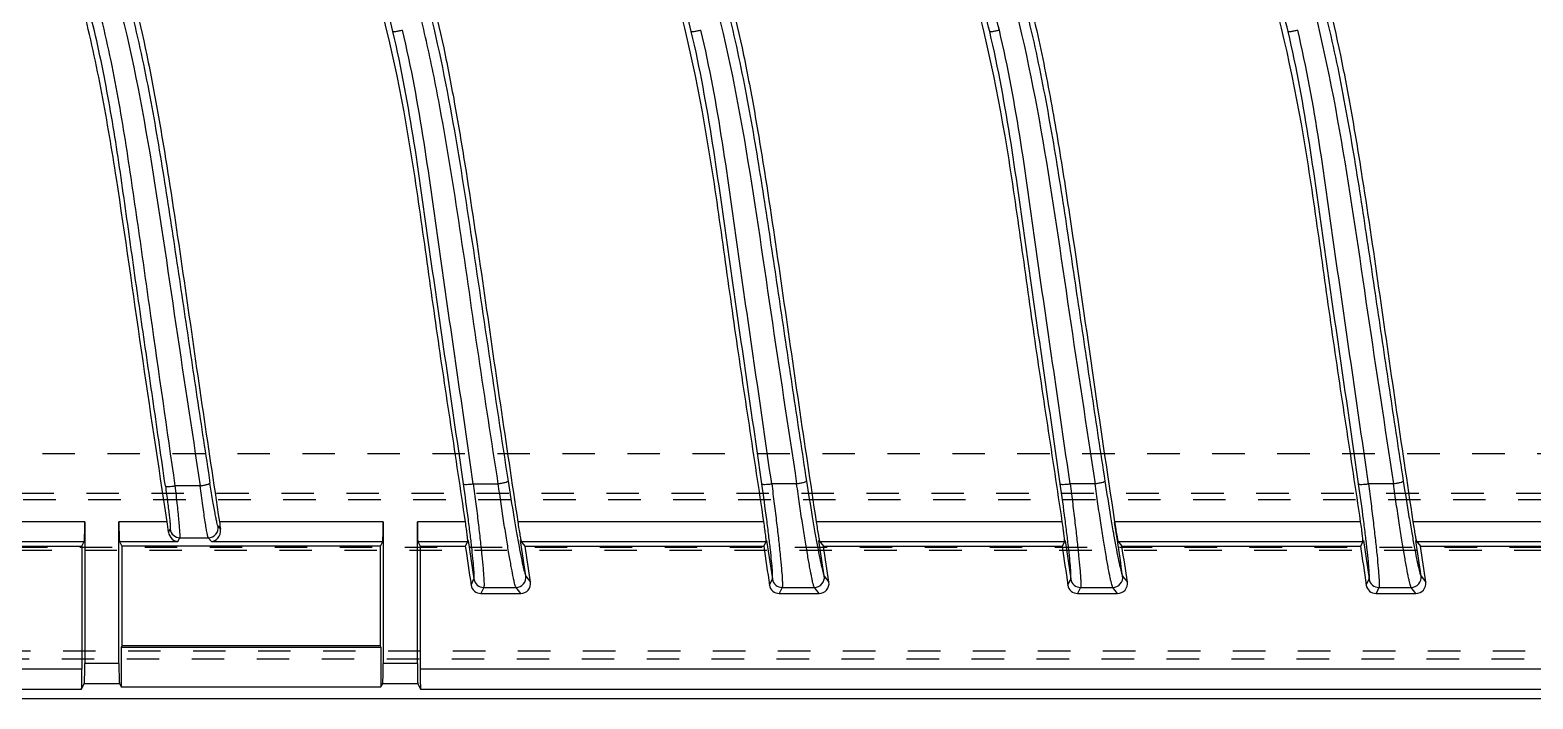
# Model space of a CAD drawing. Header units: millimetres. Extents: x -946 to 3963, y -10008 to 1396.
# Drawn here: x -82.2 to -6.6, y -13.9 to 19.7 of the extents above; entities that cross this region are included whole.
import ezdxf

# ---------------------------------------------------------------- set-up
doc = ezdxf.new("R2010")
doc.units = ezdxf.units.MM
doc.header["$LTSCALE"] = 16.335
doc.linetypes.add('HIDDEN', pattern=[0.2, 0.1, -0.1])
doc.layers.get('0').update_dxf_attribs({"linetype": 'CONTINUOUS'})
doc.layers.add('DEFAULT_2', color=8, linetype='HIDDEN')

msp = doc.modelspace()

# ---------------------------------------------------------------- linework, layer by layer
at = {"color": 7, "linetype": 'Continuous'}
for p, q in [((-73.6, -3.218), (-74.855, -3.218)), ((-59.87, -3.115), (-58.616, -3.115)), ((-43.616, -3.115), (-44.87, -3.115)), ((-28.616, -3.115), (-29.87, -3.115)), ((-13.616, -3.115), (-14.87, -3.115)), ((-79.4, -5.018), (-84.407, -5.018)), ((-79.4, -5.018), (-79.4, -12.148)), ((-77.683, -12.148), (-77.683, -5.018)), ((-75.264, -5.018), (-77.683, -5.018)), ((-72.698, -5.25), (-72.575, -5.398)), ((-64.4, -5.018), (-72.635, -5.018)), ((-64.4, -5.018), (-64.4, -12.148)), ((-62.683, -12.148), (-62.683, -5.018)), ((-60.264, -5.018), (-62.683, -5.018)), ((-45.264, -5.018), (-57.635, -5.018)), ((-30.264, -5.018), (-42.635, -5.018)), ((-15.264, -5.018), (-27.635, -5.018)), ((-27.493, -5.967), (-27.63, -5.056)), ((-0.264, -5.018), (-12.635, -5.018)), ((-84.407, -6.017), (-79.425, -6.017)), ((-79.541, -6.25), (-79.425, -6.017)), ((-77.658, -6.017), (-77.541, -6.25)), ((-77.658, -6.017), (-74.719, -6.017)), ((-75.191, -5.549), (-75.11, -5.396)), ((-74.719, -6.017), (-74.616, -5.822)), ((-74.616, -5.822), (-73.192, -5.822)), ((-73.031, -6.017), (-73.192, -5.822)), ((-73.031, -6.017), (-64.425, -6.017)), ((-64.541, -6.25), (-64.425, -6.017)), ((-62.658, -6.017), (-62.541, -6.25)), ((-62.658, -6.017), (-60.149, -6.017)), ((-60.123, -5.967), (-60.272, -6.25)), ((-60.123, -5.967), (-59.837, -7.895)), ((-57.26, -6.25), (-57.493, -5.967)), ((-57.452, -6.017), (-45.149, -6.017)), ((-45.123, -5.967), (-45.272, -6.25)), ((-45.123, -5.967), (-44.837, -7.895)), ((-42.493, -5.967), (-42.26, -6.25)), ((-42.452, -6.017), (-30.149, -6.017)), ((-30.123, -5.967), (-30.272, -6.25)), ((-30.123, -5.967), (-29.837, -7.895)), ((-27.452, -6.017), (-27.26, -6.25)), ((-27.452, -6.017), (-15.149, -6.017)), ((-15.123, -5.967), (-15.272, -6.25)), ((-15.123, -5.967), (-14.837, -7.895)), ((-12.493, -5.967), (-12.26, -6.25)), ((-12.452, -6.017), (-0.149, -6.017)), ((-84.384, -6.25), (-79.541, -6.25)), ((-79.541, -6.25), (-79.541, -12.431)), ((-77.541, -6.25), (-77.541, -11.254)), ((-64.541, -6.25), (-77.541, -6.25)), ((-64.541, -11.254), (-64.541, -6.25)), ((-62.541, -6.25), (-62.541, -12.431)), ((-62.541, -6.25), (-60.272, -6.25)), ((-57.26, -6.25), (-45.272, -6.25)), ((-42.26, -6.25), (-30.272, -6.25)), ((-27.26, -6.25), (-15.272, -6.25)), ((-12.26, -6.25), (-0.272, -6.25)), ((-59.983, -8.199), (-59.837, -7.895)), ((-57.227, -7.748), (-56.991, -8.052)), ((-44.983, -8.199), (-44.837, -7.895)), ((-42.227, -7.748), (-41.991, -8.052)), ((-29.983, -8.199), (-29.837, -7.895)), ((-27.227, -7.748), (-26.991, -8.052)), ((-14.983, -8.199), (-14.837, -7.895)), ((-12.227, -7.748), (-11.991, -8.052)), ((-59.343, -8.322), (-59.489, -8.625)), ((-59.489, -8.625), (-57.485, -8.625)), ((-59.343, -8.322), (-57.721, -8.322)), ((-57.485, -8.625), (-57.721, -8.322)), ((-44.343, -8.322), (-44.489, -8.625)), ((-44.489, -8.625), (-42.485, -8.625)), ((-44.343, -8.322), (-42.721, -8.322)), ((-42.485, -8.625), (-42.721, -8.322)), ((-29.343, -8.322), (-29.489, -8.625)), ((-29.489, -8.625), (-27.485, -8.625)), ((-29.343, -8.322), (-27.721, -8.322)), ((-27.485, -8.625), (-27.721, -8.322)), ((-14.343, -8.322), (-14.489, -8.625)), ((-14.489, -8.625), (-12.485, -8.625)), ((-14.343, -8.322), (-12.721, -8.322)), ((-12.485, -8.625), (-12.721, -8.322)), ((-77.541, -11.254), (-77.573, -11.317)), ((-77.573, -11.317), (-77.573, -13.317)), ((-77.573, -11.317), (-64.51, -11.317)), ((-64.541, -11.254), (-77.541, -11.254)), ((-64.51, -11.317), (-64.541, -11.254)), ((-64.51, -11.317), (-64.51, -13.317)), ((-79.541, -12.431), (-83.198, -12.431)), ((-77.683, -12.148), (-79.4, -12.148)), ((-62.683, -12.148), (-64.4, -12.148)), ((113.459, -12.431), (-62.541, -12.431)), ((-83.198, -13.429), (-79.566, -13.429)), ((-79.566, -13.429), (-79.425, -13.146)), ((-79.425, -13.146), (-77.658, -13.146)), ((-77.658, -13.146), (-77.573, -13.317)), ((-77.573, -13.317), (-64.51, -13.317)), ((-64.51, -13.317), (-64.425, -13.146)), ((-64.425, -13.146), (-62.658, -13.146)), ((-62.658, -13.146), (-62.517, -13.429)), ((-62.517, -13.429), (113.434, -13.429)), ((139.64, -13.919), (-83.119, -13.919))]:
    msp.add_line(p, q, dxfattribs=at)
for centre, radius, start, end in [((-99.217, -8.599), 24.219, 7.23378, 8.50071), ((-73.193, -5.321), 0.501, 270.13652, 8.13086), ((-44.89, -0.868), 28.053, 188.50818, 189.29203), ((-74.615, -5.321), 0.501, 188.56488, 269.92212), ((-59.489, -8.126), 0.499, 188.38459, 270.00035), ((-59.342, -7.82), 0.501, 188.5979, 269.92974), ((-57.723, -7.82), 0.501, 270.13867, 8.11568), ((-44.489, -8.126), 0.499, 188.38425, 270.00003), ((-44.342, -7.82), 0.501, 188.5979, 269.92974), ((-42.723, -7.82), 0.501, 270.13867, 8.11568), ((-29.489, -8.126), 0.499, 188.38469, 270.00049), ((-29.342, -7.82), 0.501, 188.59791, 269.92975), ((-27.723, -7.82), 0.501, 270.13866, 8.11564), ((-14.489, -8.126), 0.499, 188.39382, 270.0061), ((-14.342, -7.82), 0.501, 188.5979, 269.92974), ((-12.723, -7.82), 0.501, 270.13867, 8.11568)]:
    msp.add_arc(centre, radius, start, end, dxfattribs=at)
for centre, major_axis, ratio, start_param, end_param in [((-79.426, -5.018), (0, 1), 0.026186, -3.089233, -1.570796), ((-77.657, -5.018), (0, 1), 0.026186, 1.570796, 3.089233), ((-64.426, -5.018), (0, 1), 0.026186, -3.089233, -1.570796), ((-62.657, -5.018), (0, 1), 0.026186, 1.570796, 3.089233), ((5125.829, 765.667), (4124.678, 3238.736), 0.999193, 2.623347, 2.623723), ((-1696.296, -250.811), (1641.435, -228.537), 0.999338, 0.285537, 0.286637), ((5140.829, 765.667), (4124.678, 3238.736), 0.999193, 2.623347, 2.623723), ((-1681.296, -250.811), (1641.435, -228.537), 0.999338, 0.285537, 0.286637), ((5155.829, 765.667), (4124.678, 3238.736), 0.999193, 2.623347, 2.623723), ((-1666.296, -250.811), (1641.435, -228.537), 0.999338, 0.285537, 0.286637), ((5170.829, 765.667), (4124.678, 3238.736), 0.999193, 2.623347, 2.623723), ((-1651.296, -250.811), (1641.435, -228.537), 0.999338, 0.285537, 0.286637), ((-79.568, -12.431), (0, 1), 0.026186, -3.089233, -1.570796), ((-79.426, -12.148), (0, 1), 0.026186, -3.089233, -1.570796), ((-77.657, -12.148), (0, 1), 0.026186, 1.570796, 3.089233), ((-64.426, -12.148), (0, 1), 0.026186, -3.089233, -1.570796), ((-62.657, -12.148), (0, 1), 0.026186, 1.570796, 3.089233), ((-62.515, -12.431), (0, 1), 0.026186, -4.712389, -3.193953)]:
    msp.add_ellipse(centre, major_axis=major_axis, ratio=ratio, start_param=start_param, end_param=end_param, dxfattribs=at)
for points, knots in [([(-93.338, 86.581), (-93.338, 82.63), (-93.104, 76.699), (-92.325, 68.834), (-91.641, 63.94), (-90.984, 60.043), (-90.438, 57.129), (-89.824, 54.23), (-89.142, 51.345), (-88.529, 48.952), (-88.047, 47.036), (-87.682, 45.599), (-87.282, 44.171), (-86.816, 42.763), (-86.272, 41.383), (-85.455, 39.582), (-84.253, 37.42), (-82.708, 34.891), (-81.215, 32.329), (-79.856, 29.692), (-78.69, 26.964), (-77.405, 23.224), (-76.446, 19.382), (-75.715, 15.499), (-75.069, 11.6), (-74.356, 6.712), (-73.516, 0.844), (-72.927, -3.064), (-72.635, -5.018)], [0, 0, 0, 0, 0.124968, 0.187465, 0.249961, 0.281211, 0.31246, 0.343711, 0.374959, 0.406206, 0.421837, 0.43747, 0.453094, 0.468719, 0.484358, 0.499999, 0.531246, 0.562507, 0.593754, 0.625011, 0.656262, 0.68752, 0.750005, 0.781257, 0.812506, 0.875004, 0.937502, 1, 1, 1, 1]), ([(-78.338, 86.581), (-78.338, 82.63), (-78.104, 76.699), (-77.325, 68.834), (-76.641, 63.94), (-75.984, 60.043), (-75.438, 57.129), (-74.824, 54.23), (-74.142, 51.345), (-73.529, 48.952), (-73.047, 47.036), (-72.682, 45.599), (-72.282, 44.171), (-71.816, 42.763), (-71.272, 41.383), (-70.455, 39.582), (-69.253, 37.42), (-67.708, 34.891), (-66.215, 32.329), (-64.856, 29.692), (-63.69, 26.964), (-62.405, 23.224), (-61.446, 19.382), (-60.715, 15.499), (-60.069, 11.6), (-59.356, 6.712), (-58.516, 0.844), (-57.927, -3.064), (-57.635, -5.018)], [0, 0, 0, 0, 0.124968, 0.187465, 0.249961, 0.281211, 0.31246, 0.343711, 0.374959, 0.406206, 0.421837, 0.43747, 0.453094, 0.468719, 0.484358, 0.499999, 0.531246, 0.562507, 0.593754, 0.625011, 0.656262, 0.68752, 0.750005, 0.781257, 0.812506, 0.875004, 0.937502, 1, 1, 1, 1]), ([(-63.338, 86.581), (-63.338, 82.63), (-63.104, 76.699), (-62.325, 68.834), (-61.641, 63.94), (-60.984, 60.043), (-60.438, 57.129), (-59.824, 54.23), (-59.142, 51.345), (-58.529, 48.952), (-58.047, 47.036), (-57.682, 45.599), (-57.282, 44.171), (-56.816, 42.763), (-56.272, 41.383), (-55.455, 39.582), (-54.253, 37.42), (-52.708, 34.891), (-51.215, 32.329), (-49.856, 29.692), (-48.69, 26.964), (-47.405, 23.224), (-46.446, 19.382), (-45.715, 15.499), (-45.069, 11.6), (-44.356, 6.712), (-43.516, 0.844), (-42.927, -3.064), (-42.635, -5.018)], [0, 0, 0, 0, 0.124968, 0.187465, 0.249961, 0.281211, 0.31246, 0.343711, 0.374959, 0.406206, 0.421837, 0.43747, 0.453094, 0.468719, 0.484358, 0.499999, 0.531246, 0.562507, 0.593754, 0.625011, 0.656262, 0.68752, 0.750005, 0.781257, 0.812506, 0.875004, 0.937502, 1, 1, 1, 1]), ([(-33.338, 86.581), (-33.338, 82.63), (-33.104, 76.699), (-32.325, 68.834), (-31.641, 63.94), (-30.984, 60.043), (-30.438, 57.129), (-29.824, 54.23), (-29.142, 51.345), (-28.529, 48.952), (-28.047, 47.036), (-27.682, 45.599), (-27.282, 44.171), (-26.816, 42.763), (-26.272, 41.383), (-25.455, 39.582), (-24.253, 37.42), (-22.708, 34.891), (-21.215, 32.329), (-19.856, 29.692), (-18.69, 26.964), (-17.405, 23.224), (-16.446, 19.382), (-15.715, 15.499), (-15.069, 11.6), (-14.356, 6.712), (-13.516, 0.844), (-12.927, -3.064), (-12.635, -5.018)], [0, 0, 0, 0, 0.124968, 0.187465, 0.249961, 0.281211, 0.31246, 0.343711, 0.374959, 0.406206, 0.421837, 0.43747, 0.453094, 0.468719, 0.484358, 0.499999, 0.531246, 0.562507, 0.593754, 0.625011, 0.656262, 0.68752, 0.750005, 0.781257, 0.812506, 0.875004, 0.937502, 1, 1, 1, 1]), ([(-18.338, 86.581), (-18.338, 82.63), (-18.104, 76.699), (-17.325, 68.834), (-16.641, 63.94), (-15.984, 60.043), (-15.438, 57.129), (-14.824, 54.23), (-14.142, 51.345), (-13.529, 48.952), (-13.047, 47.036), (-12.682, 45.599), (-12.282, 44.171), (-11.816, 42.763), (-11.272, 41.383), (-10.455, 39.582), (-9.253, 37.42), (-7.708, 34.891), (-6.215, 32.329), (-4.856, 29.692), (-3.69, 26.964), (-2.405, 23.224), (-1.446, 19.382), (-0.715, 15.499), (-0.069, 11.6), (0.644, 6.712), (1.484, 0.844), (2.073, -3.064), (2.365, -5.018)], [0, 0, 0, 0, 0.124968, 0.187465, 0.249961, 0.281211, 0.31246, 0.343711, 0.374959, 0.406206, 0.421837, 0.43747, 0.453094, 0.468719, 0.484358, 0.499999, 0.531246, 0.562507, 0.593754, 0.625011, 0.656262, 0.68752, 0.750005, 0.781257, 0.812506, 0.875004, 0.937502, 1, 1, 1, 1]), ([(-44.636, 53.454), (-44.492, 52.83), (-44.19, 51.586), (-43.719, 49.725), (-43.258, 47.86), (-42.806, 45.993), (-42.298, 44.14), (-41.667, 42.325), (-40.907, 40.558), (-39.758, 38.267), (-38.103, 35.524), (-36.133, 32.228), (-34.409, 28.789), (-33.04, 25.195), (-31.959, 21.506), (-31.121, 17.756), (-30.449, 13.974), (-29.666, 8.914), (-28.772, 2.577), (-28.014, -2.487), (-27.635, -5.018)], [0, 0, 0, 0, 0.031238, 0.06248, 0.093745, 0.125021, 0.156259, 0.18749, 0.218771, 0.250064, 0.31255, 0.375066, 0.437545, 0.50006, 0.562563, 0.625055, 0.687551, 0.75004, 0.87502, 1, 1, 1, 1]), ([(-58.616, -3.115), (-58.949, -0.981), (-59.616, 3.292), (-60.522, 9.717), (-61.376, 15.064), (-62.247, 19.31), (-63.041, 22.466), (-64.029, 25.57), (-65.255, 28.59), (-66.721, 31.503), (-68.353, 34.325), (-69.756, 36.651), (-70.828, 38.542), (-71.585, 39.987), (-72.261, 41.472), (-73.032, 43.506), (-73.468, 45.082), (-73.696, 46.145)], [0, 0, 0, 0, 0.124556, 0.24925, 0.374076, 0.436544, 0.499051, 0.561588, 0.62416, 0.686762, 0.749385, 0.812025, 0.843353, 0.874687, 0.906013, 0.93735, 1, 1, 1, 1]), ([(-73.212, 46.299), (-72.943, 45.259), (-72.512, 43.708), (-71.783, 41.693), (-71.128, 40.222), (-70.376, 38.783), (-69.293, 36.874), (-67.857, 34.512), (-66.457, 32.12), (-65.435, 30.156), (-64.509, 28.169), (-63.508, 25.634), (-62.21, 21.498), (-61.046, 16.214), (-60.038, 9.816), (-59.091, 3.415), (-58.45, -0.848), (-58.122, -2.976)], [0, 0, 0, 0, 0.061918, 0.09263, 0.12345, 0.15461, 0.186136, 0.249909, 0.313944, 0.345801, 0.377462, 0.440254, 0.50266, 0.627117, 0.751585, 0.875898, 1, 1, 1, 1]), ([(-33.426, 19.67), (-33.702, 20.831), (-34.321, 23.138), (-35.293, 25.965), (-36.201, 28.183), (-36.953, 29.83), (-37.791, 31.45), (-39.007, 33.581), (-40.305, 35.671), (-41.541, 37.795), (-42.39, 39.414), (-43.111, 41.083), (-43.883, 43.369), (-44.343, 45.117), (-44.658, 46.281)], [0, 0, 0, 0, 0.12326, 0.24665, 0.308615, 0.370899, 0.433673, 0.496982, 0.624403, 0.687877, 0.750838, 0.813258, 0.875457, 1, 1, 1, 1]), ([(-60.264, -5.018), (-60.504, -3.403), (-60.994, -0.174), (-61.727, 4.67), (-62.391, 9.524), (-63.339, 15.984), (-64.742, 22.399), (-67.128, 28.496), (-68.65, 31.398), (-69.485, 32.803)], [0, 0, 0, 0, 0.124971, 0.249941, 0.374913, 0.499883, 0.749829, 0.874927, 1, 1, 1, 1]), ([(-63.912, 19.602), (-64.188, 20.763), (-64.809, 23.072), (-65.983, 26.467), (-67.419, 29.791), (-68.598, 31.91), (-69.218, 32.961)], [0, 0, 0, 0, 0.248265, 0.496619, 0.746256, 1, 1, 1, 1]), ([(-45.264, -5.018), (-45.504, -3.403), (-45.994, -0.174), (-46.727, 4.67), (-47.391, 9.524), (-48.339, 15.984), (-49.742, 22.399), (-52.128, 28.496), (-53.65, 31.398), (-54.485, 32.803)], [0, 0, 0, 0, 0.124971, 0.249941, 0.374913, 0.499883, 0.749829, 0.874927, 1, 1, 1, 1]), ([(-48.912, 19.602), (-49.188, 20.763), (-49.809, 23.072), (-50.983, 26.467), (-52.419, 29.791), (-53.598, 31.91), (-54.218, 32.961)], [0, 0, 0, 0, 0.248265, 0.496619, 0.746256, 1, 1, 1, 1]), ([(-30.264, -5.018), (-30.504, -3.403), (-30.994, -0.174), (-31.727, 4.67), (-32.391, 9.524), (-33.339, 15.984), (-34.742, 22.399), (-37.128, 28.496), (-38.65, 31.398), (-39.485, 32.803)], [0, 0, 0, 0, 0.124971, 0.249941, 0.374913, 0.499883, 0.749829, 0.874927, 1, 1, 1, 1]), ([(-33.912, 19.602), (-34.188, 20.763), (-34.809, 23.072), (-35.983, 26.467), (-37.419, 29.791), (-38.598, 31.91), (-39.218, 32.961)], [0, 0, 0, 0, 0.248265, 0.496619, 0.746256, 1, 1, 1, 1]), ([(-15.264, -5.018), (-15.504, -3.403), (-15.994, -0.174), (-16.727, 4.67), (-17.391, 9.524), (-18.339, 15.984), (-19.742, 22.399), (-22.128, 28.496), (-23.65, 31.398), (-24.485, 32.803)], [0, 0, 0, 0, 0.124971, 0.249941, 0.374913, 0.499883, 0.749829, 0.874927, 1, 1, 1, 1]), ([(-18.912, 19.602), (-19.188, 20.763), (-19.809, 23.072), (-20.983, 26.467), (-22.419, 29.791), (-23.598, 31.91), (-24.218, 32.961)], [0, 0, 0, 0, 0.248265, 0.496619, 0.746256, 1, 1, 1, 1]), ([(-0.264, -5.018), (-0.504, -3.403), (-0.994, -0.174), (-1.727, 4.67), (-2.391, 9.524), (-3.339, 15.984), (-4.742, 22.399), (-7.128, 28.496), (-8.65, 31.398), (-9.485, 32.803)], [0, 0, 0, 0, 0.124971, 0.249941, 0.374913, 0.499883, 0.749829, 0.874927, 1, 1, 1, 1]), ([(-3.912, 19.602), (-4.188, 20.763), (-4.809, 23.072), (-5.983, 26.467), (-7.419, 29.791), (-8.598, 31.91), (-9.218, 32.961)], [0, 0, 0, 0, 0.248265, 0.496619, 0.746256, 1, 1, 1, 1]), ([(-80.881, 31.007), (-79.514, 28.395), (-77.935, 24.224), (-76.531, 18.51), (-75.726, 14.188), (-75.05, 9.863), (-74.406, 5.543), (-73.762, 1.229), (-73.327, -1.644), (-73.106, -3.079)], [0, 0, 0, 0, 0.251892, 0.37769, 0.502702, 0.627337, 0.751723, 0.875914, 1, 1, 1, 1]), ([(-50.917, 31.075), (-49.547, 28.467), (-47.959, 24.303), (-46.549, 18.595), (-45.741, 14.277), (-45.064, 9.956), (-44.421, 5.639), (-43.777, 1.329), (-43.343, -1.542), (-43.122, -2.976)], [0, 0, 0, 0, 0.251921, 0.377726, 0.502732, 0.627362, 0.751741, 0.875924, 1, 1, 1, 1]), ([(-35.891, 31.025), (-34.526, 28.421), (-32.947, 24.262), (-31.543, 18.563), (-30.737, 14.252), (-30.061, 9.937), (-29.419, 5.626), (-28.776, 1.322), (-28.342, -1.544), (-28.122, -2.976)], [0, 0, 0, 0, 0.251831, 0.377627, 0.50266, 0.627309, 0.751704, 0.875906, 1, 1, 1, 1]), ([(-20.917, 31.075), (-19.547, 28.467), (-17.959, 24.303), (-16.549, 18.595), (-15.741, 14.277), (-15.064, 9.956), (-14.421, 5.639), (-13.777, 1.329), (-13.343, -1.542), (-13.122, -2.976)], [0, 0, 0, 0, 0.251921, 0.377726, 0.502732, 0.627362, 0.751741, 0.875924, 1, 1, 1, 1]), ([(-74.855, -3.218), (-75.263, -0.372), (-75.88, 3.9), (-76.681, 9.6), (-77.302, 13.877), (-78.029, 18.143), (-79.065, 22.351), (-80.457, 26.46), (-81.651, 29.099), (-82.329, 30.375)], [0, 0, 0, 0, 0.249418, 0.374255, 0.499228, 0.624261, 0.749384, 0.874681, 1, 1, 1, 1]), ([(-81.341, 30.726), (-80.658, 29.434), (-79.448, 26.766), (-77.599, 21.22), (-76.143, 14.059), (-74.919, 5.411), (-74.033, -0.343), (-73.6, -3.218)], [0, 0, 0, 0, 0.125341, 0.250612, 0.50073, 0.750552, 1, 1, 1, 1]), ([(-51.377, 30.794), (-50.692, 29.504), (-49.478, 26.841), (-47.62, 21.303), (-46.157, 14.149), (-44.933, 5.507), (-44.048, -0.242), (-43.616, -3.115)], [0, 0, 0, 0, 0.125341, 0.250613, 0.500729, 0.750551, 1, 1, 1, 1]), ([(-36.35, 30.744), (-35.669, 29.456), (-34.46, 26.795), (-32.613, 21.263), (-31.154, 14.121), (-29.931, 5.494), (-29.048, -0.246), (-28.616, -3.115)], [0, 0, 0, 0, 0.125341, 0.250611, 0.500729, 0.75055, 1, 1, 1, 1]), ([(-21.377, 30.794), (-20.692, 29.504), (-19.478, 26.841), (-17.62, 21.303), (-16.157, 14.149), (-14.933, 5.507), (-14.048, -0.242), (-13.616, -3.115)], [0, 0, 0, 0, 0.125341, 0.250613, 0.500729, 0.750551, 1, 1, 1, 1]), ([(-75.264, -5.018), (-75.691, -2.147), (-76.575, 3.592), (-77.559, 10.785), (-78.51, 16.515), (-79.428, 20.778), (-80.702, 24.951), (-81.808, 27.643), (-82.424, 28.958)], [0, 0, 0, 0, 0.249938, 0.499856, 0.6249, 0.749892, 0.874957, 1, 1, 1, 1]), ([(-75.349, -3.226), (-75.547, -1.852), (-75.943, 0.899), (-76.549, 5.026), (-77.139, 9.155), (-77.708, 13.278), (-78.389, 17.363), (-79.305, 21.381), (-80.535, 25.306), (-81.571, 27.845), (-82.152, 29.088)], [0, 0, 0, 0, 0.125707, 0.251525, 0.377455, 0.503229, 0.628172, 0.752184, 0.87584, 1, 1, 1, 1]), ([(-63.912, 19.602), (-63.909, 19.598), (-63.892, 19.595), (-63.863, 19.594), (-63.816, 19.598), (-63.727, 19.609), (-63.595, 19.633), (-63.484, 19.657), (-63.426, 19.67)], [0, 0, 0, 0, 0.029507, 0.091032, 0.185111, 0.310805, 0.639099, 1, 1, 1, 1]), ([(-59.87, -3.115), (-60.143, -1.213), (-60.693, 2.594), (-61.531, 8.306), (-62.304, 14.019), (-62.982, 17.806), (-63.426, 19.67)], [0, 0, 0, 0, 0.250024, 0.500302, 0.750758, 1, 1, 1, 1]), ([(-48.912, 19.602), (-48.909, 19.598), (-48.892, 19.595), (-48.863, 19.594), (-48.816, 19.598), (-48.727, 19.609), (-48.595, 19.633), (-48.484, 19.657), (-48.426, 19.67)], [0, 0, 0, 0, 0.029507, 0.091032, 0.185111, 0.310805, 0.639099, 1, 1, 1, 1]), ([(-44.87, -3.115), (-45.143, -1.213), (-45.693, 2.594), (-46.531, 8.306), (-47.304, 14.019), (-47.982, 17.806), (-48.426, 19.67)], [0, 0, 0, 0, 0.250024, 0.500302, 0.750758, 1, 1, 1, 1]), ([(-33.912, 19.602), (-33.909, 19.598), (-33.892, 19.595), (-33.863, 19.594), (-33.816, 19.598), (-33.727, 19.609), (-33.595, 19.633), (-33.484, 19.657), (-33.426, 19.67)], [0, 0, 0, 0, 0.029507, 0.091032, 0.185111, 0.310805, 0.639099, 1, 1, 1, 1]), ([(-29.87, -3.115), (-30.143, -1.213), (-30.693, 2.594), (-31.531, 8.306), (-32.304, 14.019), (-32.982, 17.806), (-33.426, 19.67)], [0, 0, 0, 0, 0.250024, 0.500302, 0.750758, 1, 1, 1, 1]), ([(-18.912, 19.602), (-18.909, 19.598), (-18.892, 19.595), (-18.863, 19.594), (-18.816, 19.598), (-18.727, 19.609), (-18.595, 19.633), (-18.484, 19.657), (-18.426, 19.67)], [0, 0, 0, 0, 0.029507, 0.091032, 0.185111, 0.310805, 0.639099, 1, 1, 1, 1]), ([(-14.87, -3.115), (-15.143, -1.213), (-15.693, 2.594), (-16.531, 8.306), (-17.304, 14.019), (-17.982, 17.806), (-18.426, 19.67)], [0, 0, 0, 0, 0.250024, 0.500302, 0.750758, 1, 1, 1, 1]), ([(-60.364, -3.124), (-60.637, -1.222), (-61.187, 2.582), (-62.025, 8.287), (-62.796, 13.981), (-63.471, 17.75), (-63.912, 19.602)], [0, 0, 0, 0, 0.250489, 0.501295, 0.751825, 1, 1, 1, 1]), ([(-45.364, -3.124), (-45.637, -1.222), (-46.187, 2.582), (-47.025, 8.287), (-47.796, 13.981), (-48.471, 17.75), (-48.912, 19.602)], [0, 0, 0, 0, 0.250489, 0.501295, 0.751825, 1, 1, 1, 1]), ([(-30.364, -3.124), (-30.637, -1.222), (-31.187, 2.582), (-32.025, 8.287), (-32.796, 13.981), (-33.471, 17.75), (-33.912, 19.602)], [0, 0, 0, 0, 0.250489, 0.501295, 0.751825, 1, 1, 1, 1]), ([(-15.364, -3.124), (-15.637, -1.222), (-16.187, 2.582), (-17.025, 8.287), (-17.796, 13.981), (-18.471, 17.75), (-18.912, 19.602)], [0, 0, 0, 0, 0.250489, 0.501295, 0.751825, 1, 1, 1, 1]), ([(-58.616, -3.115), (-58.555, -3.106), (-58.438, -3.085), (-58.287, -3.051), (-58.184, -3.018), (-58.137, -2.994), (-58.122, -2.982), (-58.122, -2.976)], [0, 0, 0, 0, 0.356256, 0.681394, 0.902608, 0.966765, 1, 1, 1, 1]), ([(-58.122, -2.976), (-58.029, -3.575), (-57.89, -4.442), (-57.702, -5.541), (-57.576, -6.238), (-57.465, -6.817), (-57.37, -7.261), (-57.304, -7.541), (-57.257, -7.686), (-57.238, -7.733), (-57.227, -7.748)], [0, 0, 0, 0, 0.37436, 0.541579, 0.688687, 0.811348, 0.905747, 0.968928, 0.98842, 1, 1, 1, 1]), ([(-43.616, -3.115), (-43.555, -3.106), (-43.438, -3.085), (-43.287, -3.051), (-43.184, -3.019), (-43.137, -2.994), (-43.122, -2.982), (-43.122, -2.976)], [0, 0, 0, 0, 0.355667, 0.682096, 0.903263, 0.966961, 1, 1, 1, 1]), ([(-43.122, -2.976), (-43.029, -3.575), (-42.89, -4.442), (-42.702, -5.541), (-42.576, -6.238), (-42.465, -6.817), (-42.37, -7.261), (-42.304, -7.541), (-42.257, -7.686), (-42.238, -7.733), (-42.227, -7.748)], [0, 0, 0, 0, 0.37436, 0.541579, 0.688687, 0.811348, 0.905747, 0.968928, 0.98842, 1, 1, 1, 1]), ([(-28.616, -3.115), (-28.555, -3.106), (-28.438, -3.085), (-28.287, -3.051), (-28.184, -3.019), (-28.137, -2.994), (-28.122, -2.982), (-28.122, -2.976)], [0, 0, 0, 0, 0.355658, 0.682104, 0.903273, 0.966963, 1, 1, 1, 1]), ([(-28.122, -2.976), (-28.029, -3.575), (-27.89, -4.442), (-27.702, -5.541), (-27.576, -6.238), (-27.465, -6.817), (-27.37, -7.261), (-27.304, -7.541), (-27.257, -7.686), (-27.238, -7.733), (-27.227, -7.748)], [0, 0, 0, 0, 0.374352, 0.541568, 0.688674, 0.811335, 0.905734, 0.96892, 0.988416, 1, 1, 1, 1]), ([(-13.616, -3.115), (-13.555, -3.106), (-13.438, -3.085), (-13.287, -3.051), (-13.184, -3.019), (-13.137, -2.994), (-13.122, -2.982), (-13.122, -2.976)], [0, 0, 0, 0, 0.355667, 0.682096, 0.903263, 0.966961, 1, 1, 1, 1]), ([(-13.122, -2.976), (-13.029, -3.575), (-12.89, -4.442), (-12.702, -5.541), (-12.576, -6.238), (-12.465, -6.817), (-12.37, -7.261), (-12.304, -7.541), (-12.257, -7.686), (-12.238, -7.733), (-12.227, -7.748)], [0, 0, 0, 0, 0.37436, 0.541579, 0.688687, 0.811348, 0.905747, 0.968928, 0.98842, 1, 1, 1, 1]), ([(-75.349, -3.226), (-75.347, -3.231), (-75.332, -3.239), (-75.281, -3.249), (-75.177, -3.25), (-75.027, -3.24), (-74.914, -3.227), (-74.855, -3.218)], [0, 0, 0, 0, 0.03167, 0.092712, 0.31628, 0.643285, 1, 1, 1, 1]), ([(-75.349, -3.226), (-75.31, -3.499), (-75.255, -3.894), (-75.192, -4.396), (-75.155, -4.713), (-75.127, -4.977), (-75.111, -5.159), (-75.105, -5.271), (-75.103, -5.33), (-75.105, -5.369), (-75.107, -5.39), (-75.11, -5.396)], [0, 0, 0, 0, 0.378469, 0.547121, 0.694879, 0.817234, 0.910709, 0.945648, 0.972307, 0.990451, 1, 1, 1, 1]), ([(-74.616, -5.822), (-74.613, -5.814), (-74.611, -5.789), (-74.609, -5.742), (-74.611, -5.673), (-74.617, -5.538), (-74.633, -5.32), (-74.66, -5.004), (-74.698, -4.623), (-74.761, -4.021), (-74.814, -3.546), (-74.855, -3.218)], [0, 0, 0, 0, 0.009697, 0.027825, 0.054356, 0.089154, 0.182546, 0.304926, 0.452664, 0.621311, 1, 1, 1, 1]), ([(-73.6, -3.218), (-73.539, -3.209), (-73.423, -3.188), (-73.271, -3.154), (-73.168, -3.121), (-73.121, -3.097), (-73.106, -3.085), (-73.106, -3.079)], [0, 0, 0, 0, 0.355646, 0.682075, 0.903245, 0.966946, 1, 1, 1, 1]), ([(-73.192, -5.822), (-73.198, -5.814), (-73.206, -5.789), (-73.227, -5.713), (-73.257, -5.561), (-73.3, -5.32), (-73.351, -5.004), (-73.409, -4.624), (-73.494, -4.022), (-73.556, -3.547), (-73.6, -3.218)], [0, 0, 0, 0, 0.010392, 0.029132, 0.091405, 0.185341, 0.307824, 0.455209, 0.623174, 1, 1, 1, 1]), ([(-72.698, -5.248), (-72.703, -5.243), (-72.711, -5.222), (-72.733, -5.158), (-72.763, -5.031), (-72.806, -4.83), (-72.857, -4.566), (-72.914, -4.249), (-73, -3.748), (-73.064, -3.353), (-73.106, -3.079)], [0, 0, 0, 0, 0.010455, 0.029445, 0.092391, 0.186696, 0.309257, 0.456559, 0.624244, 1, 1, 1, 1]), ([(-59.837, -7.895), (-59.831, -7.878), (-59.826, -7.83), (-59.824, -7.74), (-59.828, -7.61), (-59.842, -7.362), (-59.877, -6.961), (-59.938, -6.381), (-60.02, -5.684), (-60.159, -4.585), (-60.279, -3.721), (-60.365, -3.124)], [0, 0, 0, 0, 0.010917, 0.029705, 0.056592, 0.091671, 0.185367, 0.307909, 0.455421, 0.623443, 1, 1, 1, 1]), ([(-60.364, -3.123), (-60.362, -3.128), (-60.347, -3.136), (-60.296, -3.146), (-60.192, -3.147), (-60.042, -3.137), (-59.928, -3.124), (-59.87, -3.115)], [0, 0, 0, 0, 0.031673, 0.092671, 0.316242, 0.644191, 1, 1, 1, 1]), ([(-59.87, -3.116), (-59.826, -3.452), (-59.741, -4.105), (-59.625, -5.05), (-59.525, -5.917), (-59.443, -6.679), (-59.382, -7.312), (-59.347, -7.748), (-59.333, -8.018), (-59.329, -8.158), (-59.332, -8.254), (-59.336, -8.306), (-59.343, -8.322)], [0, 0, 0, 0, 0.194137, 0.377438, 0.545452, 0.69374, 0.816498, 0.909666, 0.944567, 0.97137, 0.989876, 1, 1, 1, 1]), ([(-57.721, -8.322), (-57.732, -8.306), (-57.751, -8.255), (-57.78, -8.158), (-57.814, -8.017), (-57.874, -7.748), (-57.958, -7.311), (-58.07, -6.678), (-58.196, -5.917), (-58.332, -5.051), (-58.474, -4.106), (-58.568, -3.452), (-58.616, -3.116)], [0, 0, 0, 0, 0.010913, 0.030167, 0.057638, 0.093108, 0.187054, 0.310002, 0.457812, 0.624942, 0.807105, 1, 1, 1, 1]), ([(-44.837, -7.895), (-44.831, -7.878), (-44.826, -7.83), (-44.824, -7.74), (-44.828, -7.61), (-44.842, -7.362), (-44.877, -6.961), (-44.938, -6.381), (-45.02, -5.684), (-45.159, -4.585), (-45.279, -3.721), (-45.365, -3.124)], [0, 0, 0, 0, 0.010917, 0.029705, 0.056592, 0.091671, 0.185367, 0.307909, 0.455421, 0.623443, 1, 1, 1, 1]), ([(-45.364, -3.123), (-45.362, -3.128), (-45.347, -3.136), (-45.296, -3.146), (-45.192, -3.147), (-45.042, -3.137), (-44.928, -3.124), (-44.87, -3.115)], [0, 0, 0, 0, 0.031673, 0.092671, 0.316242, 0.644191, 1, 1, 1, 1]), ([(-44.87, -3.116), (-44.826, -3.452), (-44.741, -4.105), (-44.625, -5.05), (-44.525, -5.917), (-44.443, -6.679), (-44.382, -7.312), (-44.347, -7.748), (-44.333, -8.018), (-44.329, -8.158), (-44.332, -8.254), (-44.336, -8.306), (-44.343, -8.322)], [0, 0, 0, 0, 0.194137, 0.377438, 0.545452, 0.69374, 0.816498, 0.909666, 0.944567, 0.97137, 0.989876, 1, 1, 1, 1]), ([(-42.721, -8.322), (-42.732, -8.306), (-42.751, -8.255), (-42.78, -8.158), (-42.814, -8.017), (-42.874, -7.748), (-42.958, -7.311), (-43.07, -6.678), (-43.196, -5.917), (-43.332, -5.051), (-43.474, -4.106), (-43.568, -3.452), (-43.616, -3.116)], [0, 0, 0, 0, 0.010913, 0.030167, 0.057638, 0.093108, 0.187054, 0.310002, 0.457812, 0.624942, 0.807105, 1, 1, 1, 1]), ([(-29.837, -7.895), (-29.831, -7.878), (-29.826, -7.83), (-29.824, -7.74), (-29.828, -7.61), (-29.842, -7.362), (-29.877, -6.96), (-29.938, -6.381), (-30.02, -5.684), (-30.159, -4.585), (-30.279, -3.721), (-30.365, -3.124)], [0, 0, 0, 0, 0.010918, 0.029706, 0.056594, 0.091672, 0.185369, 0.307911, 0.455424, 0.623445, 1, 1, 1, 1]), ([(-30.364, -3.123), (-30.362, -3.128), (-30.347, -3.136), (-30.296, -3.146), (-30.192, -3.147), (-30.042, -3.137), (-29.928, -3.124), (-29.87, -3.115)], [0, 0, 0, 0, 0.031673, 0.092671, 0.316242, 0.644191, 1, 1, 1, 1]), ([(-29.87, -3.116), (-29.826, -3.452), (-29.741, -4.105), (-29.625, -5.05), (-29.525, -5.917), (-29.443, -6.679), (-29.382, -7.312), (-29.347, -7.748), (-29.333, -8.018), (-29.329, -8.158), (-29.332, -8.254), (-29.336, -8.306), (-29.343, -8.322)], [0, 0, 0, 0, 0.194137, 0.377438, 0.545452, 0.69374, 0.816498, 0.909666, 0.944566, 0.97137, 0.989876, 1, 1, 1, 1]), ([(-27.721, -8.322), (-27.732, -8.306), (-27.751, -8.255), (-27.78, -8.158), (-27.814, -8.017), (-27.874, -7.748), (-27.958, -7.311), (-28.07, -6.678), (-28.196, -5.917), (-28.332, -5.051), (-28.474, -4.106), (-28.568, -3.452), (-28.616, -3.116)], [0, 0, 0, 0, 0.010913, 0.030167, 0.057638, 0.093108, 0.187054, 0.310002, 0.457812, 0.624942, 0.807105, 1, 1, 1, 1]), ([(-14.837, -7.895), (-14.831, -7.878), (-14.826, -7.83), (-14.824, -7.74), (-14.828, -7.61), (-14.842, -7.362), (-14.877, -6.961), (-14.938, -6.381), (-15.02, -5.684), (-15.159, -4.585), (-15.279, -3.721), (-15.365, -3.124)], [0, 0, 0, 0, 0.010917, 0.029705, 0.056592, 0.091671, 0.185367, 0.307909, 0.455421, 0.623443, 1, 1, 1, 1]), ([(-15.364, -3.123), (-15.362, -3.128), (-15.347, -3.136), (-15.296, -3.146), (-15.192, -3.147), (-15.042, -3.137), (-14.928, -3.124), (-14.87, -3.115)], [0, 0, 0, 0, 0.031673, 0.092671, 0.316242, 0.644191, 1, 1, 1, 1]), ([(-14.87, -3.116), (-14.826, -3.452), (-14.741, -4.105), (-14.625, -5.05), (-14.525, -5.917), (-14.443, -6.679), (-14.382, -7.312), (-14.347, -7.748), (-14.333, -8.018), (-14.329, -8.158), (-14.332, -8.254), (-14.336, -8.306), (-14.343, -8.322)], [0, 0, 0, 0, 0.194137, 0.377438, 0.545452, 0.69374, 0.816498, 0.909666, 0.944567, 0.97137, 0.989876, 1, 1, 1, 1]), ([(-12.721, -8.322), (-12.732, -8.306), (-12.751, -8.255), (-12.78, -8.158), (-12.814, -8.017), (-12.874, -7.748), (-12.958, -7.311), (-13.07, -6.678), (-13.196, -5.917), (-13.332, -5.051), (-13.474, -4.106), (-13.568, -3.452), (-13.616, -3.116)], [0, 0, 0, 0, 0.010913, 0.030167, 0.057638, 0.093108, 0.187054, 0.310002, 0.457812, 0.624942, 0.807105, 1, 1, 1, 1]), ([(-60.149, -6.017), (-60.145, -6.009), (-60.149, -5.976), (-60.149, -5.915), (-60.16, -5.82), (-60.172, -5.697), (-60.191, -5.549), (-60.22, -5.32), (-60.246, -5.141), (-60.264, -5.018)], [0, 0, 0, 0, 0.028088, 0.090924, 0.186454, 0.311407, 0.461047, 0.630347, 1, 1, 1, 1]), ([(-57.635, -5.018), (-57.616, -5.141), (-57.58, -5.371), (-57.535, -5.641), (-57.501, -5.82), (-57.482, -5.916), (-57.465, -5.977), (-57.458, -6.009), (-57.452, -6.017)], [0, 0, 0, 0, 0.367329, 0.684837, 0.809826, 0.906071, 0.970228, 1, 1, 1, 1]), ([(-45.149, -6.017), (-45.145, -6.009), (-45.149, -5.976), (-45.149, -5.915), (-45.16, -5.82), (-45.172, -5.697), (-45.191, -5.549), (-45.22, -5.32), (-45.246, -5.141), (-45.264, -5.018)], [0, 0, 0, 0, 0.028088, 0.090924, 0.186454, 0.311407, 0.461047, 0.630347, 1, 1, 1, 1]), ([(-42.635, -5.018), (-42.616, -5.141), (-42.58, -5.371), (-42.535, -5.641), (-42.501, -5.82), (-42.482, -5.916), (-42.465, -5.977), (-42.458, -6.009), (-42.452, -6.017)], [0, 0, 0, 0, 0.367329, 0.684837, 0.809826, 0.906071, 0.970228, 1, 1, 1, 1]), ([(-30.149, -6.017), (-30.145, -6.009), (-30.149, -5.976), (-30.149, -5.915), (-30.16, -5.82), (-30.172, -5.697), (-30.191, -5.549), (-30.22, -5.32), (-30.246, -5.141), (-30.264, -5.018)], [0, 0, 0, 0, 0.028088, 0.090924, 0.186454, 0.311407, 0.461047, 0.630347, 1, 1, 1, 1]), ([(-27.635, -5.018), (-27.617, -5.142), (-27.581, -5.371), (-27.535, -5.642), (-27.501, -5.82), (-27.482, -5.916), (-27.465, -5.977), (-27.458, -6.009), (-27.452, -6.017)], [0, 0, 0, 0, 0.367573, 0.685232, 0.810039, 0.90616, 0.970249, 1, 1, 1, 1]), ([(-15.149, -6.017), (-15.145, -6.009), (-15.149, -5.976), (-15.149, -5.915), (-15.16, -5.82), (-15.172, -5.697), (-15.191, -5.549), (-15.22, -5.32), (-15.246, -5.141), (-15.264, -5.018)], [0, 0, 0, 0, 0.028088, 0.090924, 0.186454, 0.311407, 0.461047, 0.630347, 1, 1, 1, 1]), ([(-12.635, -5.018), (-12.616, -5.141), (-12.58, -5.371), (-12.535, -5.641), (-12.501, -5.82), (-12.482, -5.916), (-12.465, -5.977), (-12.458, -6.009), (-12.452, -6.017)], [0, 0, 0, 0, 0.367329, 0.684837, 0.809826, 0.906071, 0.970228, 1, 1, 1, 1]), ([(-75.191, -5.549), (-75.175, -5.678), (-75.056, -5.909), (-74.823, -6.009), (-74.719, -6.017)], [0, 0, 0, 0, 0.552466, 1, 1, 1, 1]), ([(-73.031, -6.017), (-72.911, -6.008), (-72.636, -5.866), (-72.55, -5.554), (-72.575, -5.398)], [0, 0, 0, 0, 0.432478, 1, 1, 1, 1]), ([(-57.485, -8.625), (-57.347, -8.625), (-57.055, -8.496), (-56.971, -8.189), (-56.991, -8.052)], [0, 0, 0, 0, 0.499972, 1, 1, 1, 1]), ([(-42.485, -8.625), (-42.347, -8.625), (-42.055, -8.496), (-41.971, -8.189), (-41.991, -8.052)], [0, 0, 0, 0, 0.499971, 1, 1, 1, 1]), ([(-27.485, -8.625), (-27.347, -8.625), (-27.055, -8.496), (-26.971, -8.189), (-26.991, -8.052)], [0, 0, 0, 0, 0.499972, 1, 1, 1, 1]), ([(-12.485, -8.625), (-12.346, -8.625), (-12.055, -8.496), (-11.971, -8.189), (-11.991, -8.052)], [0, 0, 0, 0, 0.499971, 1, 1, 1, 1])]:
    msp.add_open_spline(points, degree=3, knots=knots, dxfattribs=at)
for points in [[(-57.227, -7.748), (-57.316, -7.155), (-57.404, -6.561), (-57.493, -5.967)], [(-42.227, -7.748), (-42.316, -7.155), (-42.404, -6.561), (-42.493, -5.967)], [(-27.227, -7.748), (-27.316, -7.155), (-27.404, -6.561), (-27.493, -5.967)], [(-12.227, -7.748), (-12.316, -7.155), (-12.404, -6.561), (-12.493, -5.967)]]:
    msp.add_open_spline(points, degree=3, dxfattribs=at)
at = {"layer": 'DEFAULT_2', "color": 8, "linetype": 'HIDDEN'}
for p, q in [((-84.794, -1.602), (141.207, -1.602)), ((141.207, -3.599), (-84.794, -3.599)), ((141.298, -3.919), (-84.742, -3.919)), ((140.873, -6.319), (-85.973, -6.319)), ((-85.951, -6.456), (140.851, -6.456)), ((140.03, -11.516), (-83.509, -11.516)), ((139.965, -11.919), (-83.443, -11.919))]:
    msp.add_line(p, q, dxfattribs=at)

doc.saveas('drawing.dxf')
